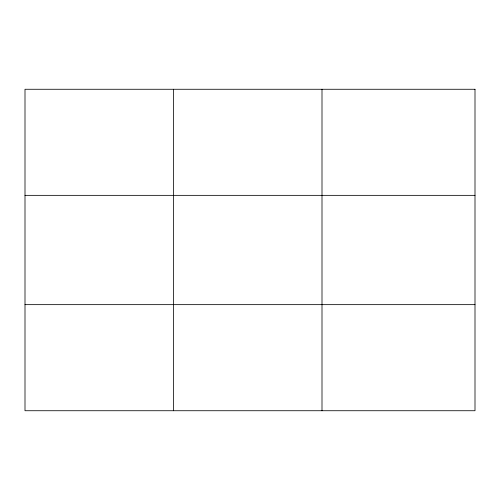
<?xml version="1.0" encoding="UTF-8"?>
<svg xmlns="http://www.w3.org/2000/svg" width="500" height="500" viewBox="0 0 500 500"><rect width="100%" height="100%" fill="white"/><g stroke="black" fill="none" stroke-linecap="round" stroke-linejoin="round"><path stroke-width="0.75" d="M173.5 89.269L173.5 410.731M322 89.269L322 410.731M25 195.35L475 195.35M25 304.65L475 304.65M475 89.269L475 410.731L25 410.731L25 89.269L475 89.269"/></g></svg>
